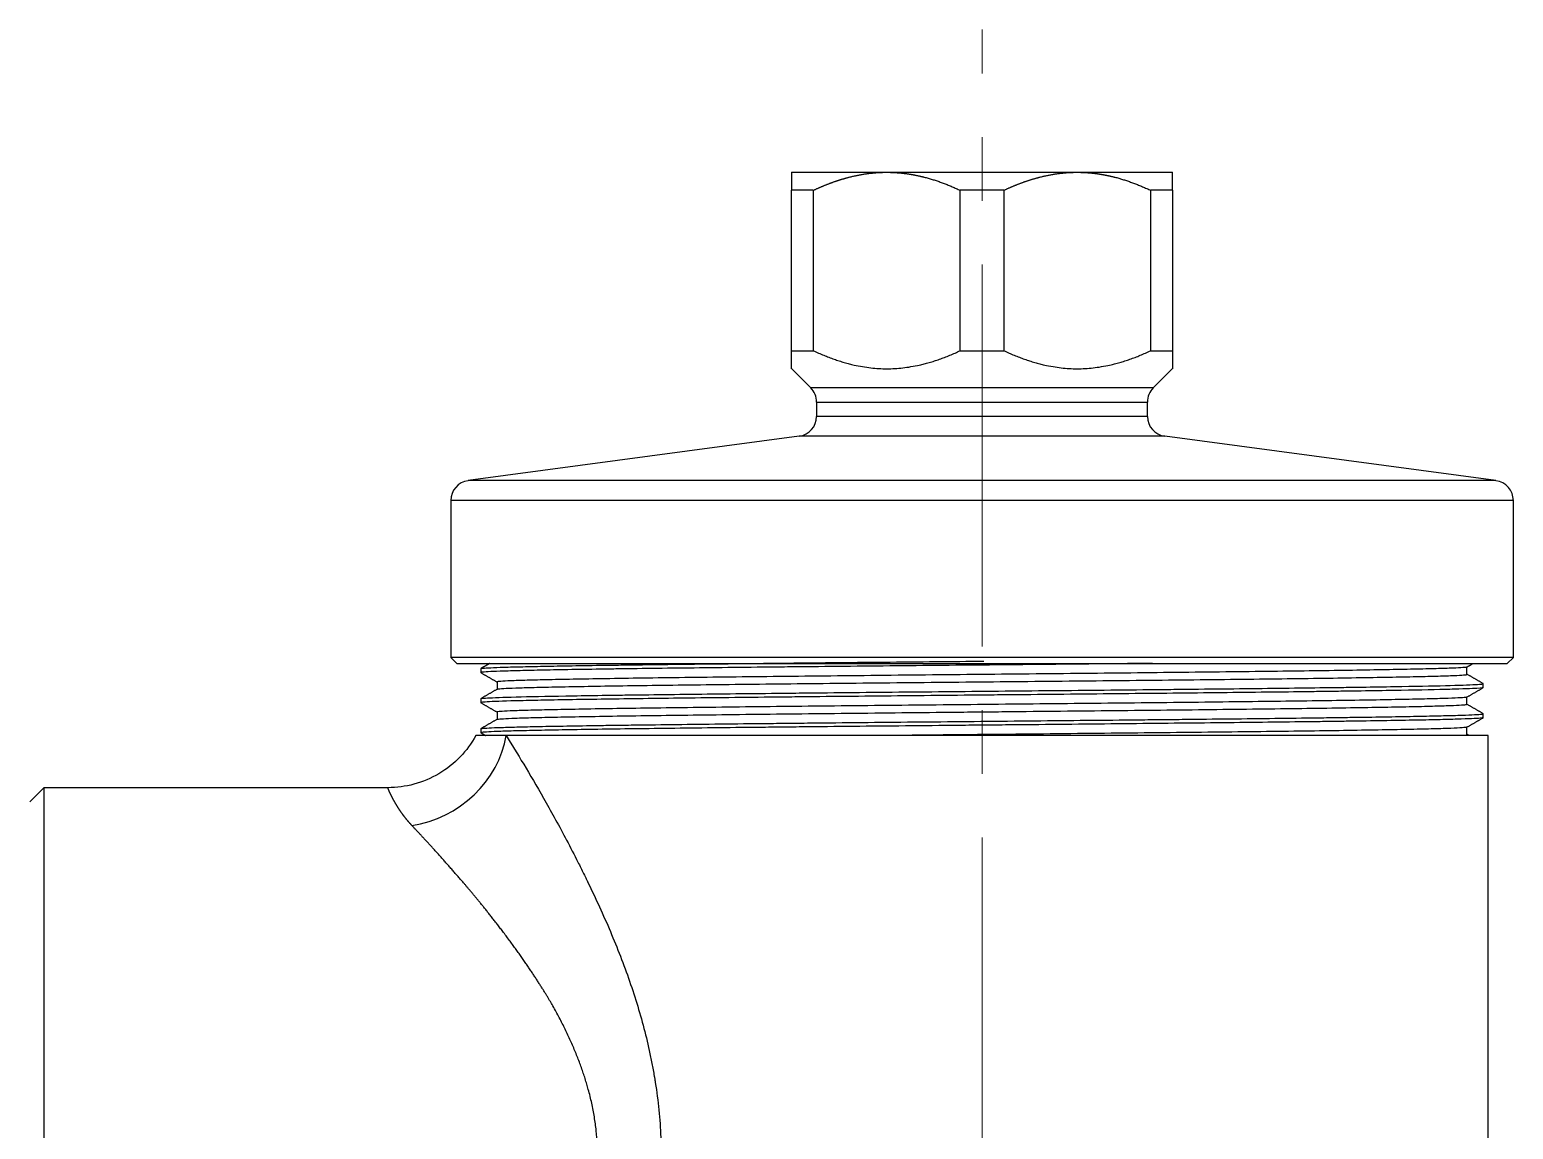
# Model space of a CAD drawing. Header units: millimetres. Extents: x 4257 to 5098, y 860 to 1455.
# Drawn here: x 4532.2 to 4606.2, y 1181.9 to 1236.8 of the extents above; entities that cross this region are included whole.
import ezdxf

# ---------------------------------------------------------------- set-up
doc = ezdxf.new("R2010")
doc.units = ezdxf.units.MM
doc.linetypes.add('CENTER2', pattern=[28.575, 19.05, -3.175, 3.175, -3.175])

msp = doc.modelspace()

# ---------------------------------------------------------------- linework, layer by layer
at = {"color": 1, "linetype": 'CENTER2', "lineweight": 18}
msp.add_line((4579.692, 920.259), (4579.692, 1236.776), dxfattribs=at)
at = {"lineweight": 25}
for p, q in [((4570.192, 1229.661), (4574.942, 1229.661)), ((4574.942, 1229.661), (4584.442, 1229.661)), ((4584.442, 1229.661), (4589.192, 1229.661)), ((4570.192, 1220.761), (4570.192, 1228.761)), ((4571.277, 1228.761), (4570.192, 1228.761)), ((4571.277, 1228.761), (4571.277, 1220.761)), ((4580.777, 1228.761), (4578.607, 1228.761)), ((4578.607, 1220.761), (4578.607, 1228.761)), ((4580.777, 1228.761), (4580.777, 1220.761)), ((4589.192, 1228.761), (4588.107, 1228.761)), ((4588.107, 1220.761), (4588.107, 1228.761)), ((4589.192, 1228.761), (4589.192, 1220.761)), ((4570.192, 1220.761), (4571.277, 1220.761)), ((4578.607, 1220.761), (4580.777, 1220.761)), ((4588.107, 1220.761), (4589.192, 1220.761)), ((4570.17, 1219.882), (4571.149, 1218.904)), ((4588.234, 1218.904), (4589.213, 1219.882)), ((4579.692, 1218.904), (4571.149, 1218.904)), ((4588.234, 1218.904), (4579.692, 1218.904)), ((4571.442, 1218.197), (4571.442, 1217.486)), ((4571.442, 1218.197), (4579.692, 1218.197)), ((4579.692, 1218.197), (4587.942, 1218.197)), ((4587.942, 1217.486), (4587.942, 1218.197)), ((4579.692, 1217.486), (4571.442, 1217.486)), ((4587.942, 1217.486), (4579.692, 1217.486)), ((4570.575, 1216.495), (4554.059, 1214.278)), ((4605.325, 1214.278), (4588.809, 1216.495)), ((4579.692, 1214.278), (4554.059, 1214.278)), ((4605.325, 1214.278), (4579.692, 1214.278)), ((4553.192, 1213.286), (4553.192, 1205.461)), ((4606.192, 1213.286), (4553.192, 1213.286)), ((4606.192, 1205.461), (4606.192, 1213.286)), ((4553.192, 1205.461), (4553.492, 1205.161)), ((4579.692, 1205.461), (4553.192, 1205.461)), ((4606.192, 1205.461), (4579.692, 1205.461)), ((4605.892, 1205.161), (4606.192, 1205.461)), ((4553.492, 1205.161), (4579.692, 1205.161)), ((4554.692, 1204.896), (4554.692, 1204.703)), ((4579.692, 1205.161), (4605.892, 1205.161)), ((4603.879, 1204.613), (4603.879, 1204.981)), ((4555.504, 1204.234), (4555.504, 1203.874)), ((4604.692, 1203.952), (4604.692, 1204.155)), ((4554.692, 1203.405), (4554.692, 1203.202)), ((4603.879, 1203.124), (4603.879, 1203.481)), ((4555.504, 1202.733), (4555.504, 1202.365)), ((4604.692, 1202.454), (4604.692, 1202.645)), ((4554.692, 1201.895), (4554.692, 1201.704)), ((4603.879, 1201.618), (4603.879, 1201.981)), ((4604.942, 1201.561), (4555.957, 1201.561)), ((4604.942, 1174.459), (4604.942, 1201.561)), ((4532.892, 1198.961), (4532.192, 1198.261)), ((4550.055, 1198.961), (4532.892, 1198.961)), ((4532.892, 1198.961), (4532.892, 1162.161))]:
    msp.add_line(p, q, dxfattribs=at)
for centre, start, end in [((4570.442, 1218.197), 0, 45), ((4588.942, 1218.197), 135, 180), ((4570.442, 1217.486), 277.64605, 0), ((4588.942, 1217.486), 180, 262.35395), ((4554.192, 1213.286), 97.64605, 180), ((4605.192, 1213.286), 0, 82.35395)]:
    msp.add_arc(centre, 1, start, end, dxfattribs=at)
msp.add_ellipse((4551.257, 1201.561), major_axis=(-4.022, -2.97), ratio=0.85329, start_param=1.00847, end_param=2.428151, dxfattribs=at)
for points, knots in [([(4570.192, 1229.661), (4570.192, 1229.661), (4570.192, 1229.661), (4570.192, 1229.661), (4570.192, 1229.66), (4570.192, 1229.659), (4570.192, 1229.658), (4570.192, 1229.657), (4570.192, 1229.656), (4570.192, 1229.654), (4570.192, 1229.652), (4570.192, 1229.65), (4570.192, 1229.647), (4570.192, 1229.645), (4570.192, 1229.642), (4570.192, 1229.639), (4570.192, 1229.635), (4570.192, 1229.632), (4570.191, 1229.628), (4570.191, 1229.624), (4570.191, 1229.62), (4570.191, 1229.615), (4570.191, 1229.61), (4570.191, 1229.605), (4570.191, 1229.6), (4570.191, 1229.595), (4570.191, 1229.589), (4570.191, 1229.583), (4570.191, 1229.577), (4570.191, 1229.571), (4570.191, 1229.564), (4570.191, 1229.557), (4570.191, 1229.55), (4570.191, 1229.543), (4570.191, 1229.536), (4570.191, 1229.528), (4570.191, 1229.52), (4570.191, 1229.512), (4570.191, 1229.503), (4570.191, 1229.495), (4570.191, 1229.486), (4570.191, 1229.477), (4570.191, 1229.468), (4570.191, 1229.458), (4570.191, 1229.448), (4570.191, 1229.438), (4570.191, 1229.428), (4570.191, 1229.413), (4570.191, 1229.392), (4570.191, 1229.364), (4570.191, 1229.336), (4570.191, 1229.306), (4570.191, 1229.275), (4570.191, 1229.243), (4570.191, 1229.21), (4570.191, 1229.175), (4570.191, 1229.139), (4570.191, 1229.102), (4570.191, 1229.064), (4570.191, 1229.024), (4570.191, 1228.984), (4570.192, 1228.942), (4570.192, 1228.898), (4570.192, 1228.854), (4570.192, 1228.808), (4570.192, 1228.777), (4570.192, 1228.761)], [0, 0, 0, 0, 0.010775, 0.021544, 0.032307, 0.043065, 0.053819, 0.064569, 0.075316, 0.086062, 0.096807, 0.107551, 0.118295, 0.129041, 0.139789, 0.15054, 0.161294, 0.172053, 0.182816, 0.193586, 0.204362, 0.215146, 0.225938, 0.236738, 0.247549, 0.25837, 0.269202, 0.280045, 0.290902, 0.301772, 0.312656, 0.323556, 0.33447, 0.345402, 0.35635, 0.367316, 0.378301, 0.389304, 0.400328, 0.411373, 0.422439, 0.433526, 0.444637, 0.455771, 0.466929, 0.478112, 0.489321, 0.500556, 0.52748, 0.554459, 0.581503, 0.608618, 0.635812, 0.663095, 0.690473, 0.717954, 0.745546, 0.773255, 0.80109, 0.829056, 0.857162, 0.885413, 0.913816, 0.942377, 0.971103, 1, 1, 1, 1]), ([(4571.277, 1228.761), (4571.294, 1228.769), (4571.329, 1228.786), (4571.381, 1228.81), (4571.433, 1228.833), (4571.485, 1228.857), (4571.537, 1228.88), (4571.588, 1228.902), (4571.64, 1228.925), (4571.692, 1228.947), (4571.744, 1228.969), (4571.795, 1228.99), (4571.847, 1229.011), (4571.898, 1229.032), (4571.95, 1229.052), (4572.001, 1229.072), (4572.052, 1229.092), (4572.104, 1229.112), (4572.155, 1229.131), (4572.206, 1229.15), (4572.257, 1229.168), (4572.308, 1229.186), (4572.359, 1229.204), (4572.41, 1229.221), (4572.461, 1229.239), (4572.513, 1229.255), (4572.564, 1229.272), (4572.615, 1229.288), (4572.666, 1229.304), (4572.716, 1229.319), (4572.767, 1229.335), (4572.818, 1229.349), (4572.869, 1229.364), (4572.92, 1229.378), (4572.971, 1229.392), (4573.022, 1229.405), (4573.085, 1229.422), (4573.159, 1229.44), (4573.245, 1229.461), (4573.331, 1229.48), (4573.417, 1229.499), (4573.502, 1229.516), (4573.587, 1229.533), (4573.672, 1229.549), (4573.757, 1229.563), (4573.842, 1229.577), (4573.927, 1229.589), (4574.011, 1229.601), (4574.096, 1229.611), (4574.18, 1229.621), (4574.265, 1229.629), (4574.349, 1229.637), (4574.434, 1229.643), (4574.518, 1229.649), (4574.603, 1229.653), (4574.687, 1229.657), (4574.772, 1229.659), (4574.857, 1229.661), (4574.913, 1229.661), (4574.942, 1229.661)], [0, 0, 0, 0, 0.014928, 0.029809, 0.044645, 0.059435, 0.074181, 0.088883, 0.103543, 0.118161, 0.132738, 0.147275, 0.161773, 0.176233, 0.190655, 0.205041, 0.219392, 0.233709, 0.247992, 0.262242, 0.276461, 0.29065, 0.304809, 0.31894, 0.333043, 0.347121, 0.361172, 0.3752, 0.389204, 0.403187, 0.417148, 0.43109, 0.445013, 0.458918, 0.472807, 0.486681, 0.50054, 0.523921, 0.547194, 0.570364, 0.59344, 0.616426, 0.639329, 0.662156, 0.684913, 0.707607, 0.730245, 0.752833, 0.775378, 0.797887, 0.820367, 0.842824, 0.865267, 0.887702, 0.910135, 0.932575, 0.955027, 0.9775, 1, 1, 1, 1]), ([(4574.942, 1229.661), (4574.955, 1229.661), (4574.982, 1229.661), (4575.023, 1229.661), (4575.063, 1229.66), (4575.104, 1229.659), (4575.144, 1229.658), (4575.185, 1229.657), (4575.225, 1229.656), (4575.266, 1229.654), (4575.306, 1229.652), (4575.346, 1229.65), (4575.387, 1229.647), (4575.427, 1229.645), (4575.467, 1229.642), (4575.508, 1229.639), (4575.548, 1229.635), (4575.589, 1229.632), (4575.629, 1229.628), (4575.669, 1229.624), (4575.71, 1229.62), (4575.75, 1229.615), (4575.79, 1229.611), (4575.831, 1229.606), (4575.871, 1229.601), (4575.912, 1229.595), (4575.952, 1229.59), (4575.993, 1229.584), (4576.033, 1229.578), (4576.073, 1229.571), (4576.114, 1229.565), (4576.155, 1229.558), (4576.195, 1229.551), (4576.236, 1229.544), (4576.276, 1229.536), (4576.317, 1229.529), (4576.358, 1229.521), (4576.398, 1229.513), (4576.439, 1229.504), (4576.48, 1229.496), (4576.521, 1229.487), (4576.562, 1229.478), (4576.603, 1229.469), (4576.644, 1229.459), (4576.685, 1229.449), (4576.726, 1229.439), (4576.767, 1229.429), (4576.828, 1229.414), (4576.908, 1229.393), (4577.007, 1229.366), (4577.106, 1229.337), (4577.205, 1229.308), (4577.305, 1229.277), (4577.404, 1229.245), (4577.503, 1229.211), (4577.603, 1229.176), (4577.702, 1229.14), (4577.802, 1229.103), (4577.902, 1229.065), (4578.002, 1229.025), (4578.102, 1228.984), (4578.203, 1228.942), (4578.303, 1228.899), (4578.404, 1228.854), (4578.505, 1228.808), (4578.573, 1228.777), (4578.607, 1228.761)], [0, 0, 0, 0, 0.01076, 0.021512, 0.032259, 0.043, 0.053736, 0.064468, 0.075198, 0.085924, 0.09665, 0.107374, 0.118099, 0.128824, 0.139551, 0.15028, 0.161012, 0.171748, 0.182488, 0.193234, 0.203986, 0.214745, 0.225511, 0.236286, 0.24707, 0.257863, 0.268668, 0.279483, 0.290311, 0.301152, 0.312006, 0.322875, 0.333758, 0.344658, 0.355573, 0.366506, 0.377457, 0.388427, 0.399416, 0.410424, 0.421454, 0.432505, 0.443578, 0.454674, 0.465793, 0.476937, 0.488105, 0.499299, 0.526265, 0.55329, 0.580381, 0.607546, 0.634795, 0.662134, 0.689573, 0.717117, 0.744776, 0.772556, 0.800464, 0.828509, 0.856696, 0.885032, 0.913524, 0.942179, 0.971002, 1, 1, 1, 1]), ([(4580.777, 1228.761), (4580.794, 1228.769), (4580.829, 1228.786), (4580.881, 1228.81), (4580.933, 1228.833), (4580.985, 1228.857), (4581.037, 1228.88), (4581.088, 1228.902), (4581.14, 1228.925), (4581.192, 1228.947), (4581.244, 1228.969), (4581.295, 1228.99), (4581.347, 1229.011), (4581.398, 1229.032), (4581.45, 1229.052), (4581.501, 1229.072), (4581.552, 1229.092), (4581.604, 1229.112), (4581.655, 1229.131), (4581.706, 1229.15), (4581.757, 1229.168), (4581.809, 1229.186), (4581.86, 1229.204), (4581.911, 1229.221), (4581.962, 1229.239), (4582.013, 1229.255), (4582.064, 1229.272), (4582.115, 1229.288), (4582.166, 1229.304), (4582.217, 1229.319), (4582.268, 1229.335), (4582.319, 1229.349), (4582.37, 1229.364), (4582.421, 1229.378), (4582.472, 1229.392), (4582.523, 1229.405), (4582.586, 1229.422), (4582.66, 1229.44), (4582.746, 1229.461), (4582.832, 1229.48), (4582.917, 1229.499), (4583.003, 1229.516), (4583.088, 1229.533), (4583.173, 1229.549), (4583.258, 1229.563), (4583.342, 1229.577), (4583.427, 1229.589), (4583.511, 1229.601), (4583.596, 1229.611), (4583.68, 1229.621), (4583.765, 1229.629), (4583.849, 1229.637), (4583.934, 1229.643), (4584.018, 1229.649), (4584.103, 1229.653), (4584.187, 1229.657), (4584.272, 1229.659), (4584.357, 1229.661), (4584.413, 1229.661), (4584.442, 1229.661)], [0, 0, 0, 0, 0.014928, 0.029809, 0.044645, 0.059435, 0.074181, 0.088883, 0.103543, 0.118161, 0.132738, 0.147275, 0.161773, 0.176233, 0.190655, 0.205041, 0.219392, 0.233709, 0.247992, 0.262242, 0.276461, 0.29065, 0.304809, 0.31894, 0.333043, 0.347121, 0.361172, 0.3752, 0.389204, 0.403187, 0.417148, 0.43109, 0.445013, 0.458918, 0.472807, 0.486681, 0.50054, 0.523921, 0.547194, 0.570364, 0.59344, 0.616426, 0.639329, 0.662156, 0.684913, 0.707607, 0.730245, 0.752833, 0.775378, 0.797887, 0.820367, 0.842824, 0.865267, 0.887702, 0.910135, 0.932575, 0.955027, 0.9775, 1, 1, 1, 1]), ([(4584.442, 1229.661), (4584.455, 1229.661), (4584.482, 1229.661), (4584.523, 1229.661), (4584.563, 1229.66), (4584.604, 1229.659), (4584.644, 1229.658), (4584.685, 1229.657), (4584.725, 1229.656), (4584.765, 1229.654), (4584.806, 1229.652), (4584.846, 1229.65), (4584.887, 1229.647), (4584.927, 1229.645), (4584.967, 1229.642), (4585.008, 1229.639), (4585.048, 1229.635), (4585.089, 1229.632), (4585.129, 1229.628), (4585.169, 1229.624), (4585.21, 1229.62), (4585.25, 1229.615), (4585.29, 1229.611), (4585.331, 1229.606), (4585.371, 1229.601), (4585.412, 1229.595), (4585.452, 1229.59), (4585.493, 1229.584), (4585.533, 1229.578), (4585.574, 1229.571), (4585.614, 1229.565), (4585.655, 1229.558), (4585.696, 1229.551), (4585.736, 1229.544), (4585.777, 1229.536), (4585.818, 1229.529), (4585.858, 1229.521), (4585.899, 1229.513), (4585.94, 1229.504), (4585.981, 1229.496), (4586.022, 1229.487), (4586.063, 1229.478), (4586.104, 1229.469), (4586.145, 1229.459), (4586.186, 1229.449), (4586.227, 1229.439), (4586.268, 1229.429), (4586.329, 1229.414), (4586.408, 1229.393), (4586.508, 1229.366), (4586.607, 1229.337), (4586.706, 1229.308), (4586.805, 1229.277), (4586.904, 1229.245), (4587.004, 1229.211), (4587.103, 1229.176), (4587.203, 1229.14), (4587.302, 1229.103), (4587.402, 1229.065), (4587.502, 1229.025), (4587.602, 1228.984), (4587.703, 1228.942), (4587.803, 1228.899), (4587.904, 1228.854), (4588.005, 1228.808), (4588.073, 1228.777), (4588.107, 1228.761)], [0, 0, 0, 0, 0.01076, 0.021512, 0.032259, 0.043, 0.053736, 0.064468, 0.075198, 0.085924, 0.09665, 0.107374, 0.118099, 0.128824, 0.139551, 0.15028, 0.161012, 0.171748, 0.182488, 0.193234, 0.203986, 0.214745, 0.225511, 0.236286, 0.24707, 0.257863, 0.268668, 0.279483, 0.290311, 0.301152, 0.312006, 0.322875, 0.333758, 0.344658, 0.355573, 0.366506, 0.377457, 0.388427, 0.399416, 0.410424, 0.421454, 0.432505, 0.443578, 0.454674, 0.465793, 0.476937, 0.488105, 0.499299, 0.526265, 0.55329, 0.580381, 0.607546, 0.634795, 0.662134, 0.689573, 0.717117, 0.744776, 0.772556, 0.800464, 0.828509, 0.856696, 0.885032, 0.913524, 0.942179, 0.971002, 1, 1, 1, 1]), ([(4589.192, 1228.761), (4589.192, 1228.769), (4589.192, 1228.785), (4589.192, 1228.809), (4589.192, 1228.833), (4589.192, 1228.856), (4589.192, 1228.879), (4589.192, 1228.902), (4589.192, 1228.924), (4589.192, 1228.946), (4589.192, 1228.968), (4589.192, 1228.989), (4589.192, 1229.01), (4589.192, 1229.031), (4589.192, 1229.052), (4589.192, 1229.072), (4589.192, 1229.091), (4589.192, 1229.111), (4589.192, 1229.13), (4589.192, 1229.149), (4589.192, 1229.167), (4589.192, 1229.185), (4589.192, 1229.203), (4589.192, 1229.22), (4589.192, 1229.237), (4589.192, 1229.254), (4589.192, 1229.271), (4589.192, 1229.287), (4589.192, 1229.303), (4589.192, 1229.318), (4589.192, 1229.333), (4589.192, 1229.348), (4589.192, 1229.363), (4589.193, 1229.377), (4589.193, 1229.391), (4589.193, 1229.404), (4589.193, 1229.42), (4589.193, 1229.439), (4589.193, 1229.46), (4589.192, 1229.479), (4589.192, 1229.498), (4589.192, 1229.516), (4589.192, 1229.532), (4589.192, 1229.548), (4589.192, 1229.563), (4589.192, 1229.576), (4589.192, 1229.589), (4589.192, 1229.6), (4589.192, 1229.611), (4589.192, 1229.621), (4589.192, 1229.629), (4589.192, 1229.637), (4589.192, 1229.643), (4589.192, 1229.649), (4589.192, 1229.653), (4589.192, 1229.657), (4589.192, 1229.659), (4589.192, 1229.661), (4589.192, 1229.661), (4589.192, 1229.661)], [0, 0, 0, 0, 0.01488, 0.029714, 0.044503, 0.059248, 0.07395, 0.08861, 0.103228, 0.117805, 0.132342, 0.146841, 0.161301, 0.175724, 0.190111, 0.204463, 0.21878, 0.233064, 0.247315, 0.261535, 0.275724, 0.289884, 0.304015, 0.318119, 0.332196, 0.346248, 0.360276, 0.37428, 0.388261, 0.402222, 0.416163, 0.430084, 0.443988, 0.457875, 0.471746, 0.485602, 0.499446, 0.522902, 0.546248, 0.569489, 0.592633, 0.615684, 0.63865, 0.661536, 0.684351, 0.7071, 0.72979, 0.752428, 0.77502, 0.797575, 0.820098, 0.842596, 0.865077, 0.887549, 0.910017, 0.932489, 0.954972, 0.977473, 1, 1, 1, 1]), ([(4588.809, 1216.495), (4588.808, 1216.495), (4588.794, 1216.495), (4588.735, 1216.495), (4588.692, 1216.495), (4588.575, 1216.495), (4588.503, 1216.495), (4588.329, 1216.495), (4588.229, 1216.495), (4588, 1216.495), (4587.745, 1216.495), (4587.284, 1216.495), (4586.75, 1216.495), (4586.149, 1216.495), (4585.485, 1216.495), (4584.765, 1216.495), (4583.996, 1216.495), (4583.456, 1216.495), (4582.905, 1216.495), (4582.624, 1216.495), (4582.053, 1216.495), (4581.763, 1216.495), (4581.178, 1216.495), (4580.882, 1216.495), (4580.288, 1216.495), (4579.99, 1216.495), (4579.393, 1216.495), (4579.095, 1216.495), (4578.501, 1216.495), (4578.206, 1216.495), (4577.62, 1216.495), (4577.331, 1216.495), (4576.76, 1216.495), (4576.478, 1216.495), (4575.927, 1216.495), (4575.387, 1216.495), (4574.618, 1216.495), (4573.899, 1216.495), (4573.235, 1216.495), (4572.633, 1216.495), (4572.099, 1216.495), (4571.638, 1216.495), (4571.383, 1216.495), (4571.154, 1216.495), (4571.054, 1216.495), (4570.881, 1216.495), (4570.808, 1216.495), (4570.692, 1216.495), (4570.648, 1216.495), (4570.589, 1216.495), (4570.575, 1216.495), (4570.575, 1216.495)], [0, 0, 0, 0, 0.031221, 0.031221, 0.062473, 0.062473, 0.093725, 0.093725, 0.124977, 0.124977, 0.156229, 0.18748, 0.218732, 0.249984, 0.281236, 0.312488, 0.34374, 0.374992, 0.374992, 0.406244, 0.406244, 0.437496, 0.437496, 0.468748, 0.468748, 0.5, 0.5, 0.531252, 0.531252, 0.562504, 0.562504, 0.593756, 0.593756, 0.625008, 0.625008, 0.65626, 0.687512, 0.718764, 0.750016, 0.781268, 0.81252, 0.843771, 0.875023, 0.875023, 0.906275, 0.906275, 0.937527, 0.937527, 0.968779, 0.968779, 1, 1, 1, 1]), ([(4588.201, 1205.161), (4587.893, 1205.158), (4587.583, 1205.155), (4586.424, 1205.143), (4585.563, 1205.134), (4582.95, 1205.109), (4581.17, 1205.092), (4577.615, 1205.058), (4574.952, 1205.033), (4571.955, 1205.003), (4570.706, 1204.99), (4569.883, 1204.982), (4569.475, 1204.977), (4567.464, 1204.956), (4565.171, 1204.931), (4563.137, 1204.905), (4562.169, 1204.893), (4561.855, 1204.888), (4561.243, 1204.88), (4559.758, 1204.859), (4558.499, 1204.837), (4557.237, 1204.812), (4556.859, 1204.803), (4556.191, 1204.786), (4555.322, 1204.761), (4554.785, 1204.731), (4554.698, 1204.71), (4554.691, 1204.705), (4554.691, 1204.704), (4554.691, 1204.703)], [0, 0, 0, 0, 0.020467, 0.020467, 0.076085, 0.076085, 0.187319, 0.187319, 0.298554, 0.354171, 0.38198, 0.38198, 0.409789, 0.409789, 0.521023, 0.576641, 0.576641, 0.604449, 0.604449, 0.632258, 0.743493, 0.743493, 0.79911, 0.79911, 0.854727, 0.965962, 0.993771, 0.993771, 1, 1, 1, 1]), ([(4554.694, 1204.904), (4554.704, 1204.91), (4554.739, 1204.916), (4554.966, 1204.939), (4555.321, 1204.956), (4556.123, 1204.982), (4556.436, 1204.99), (4557.15, 1205.007), (4558.352, 1205.033), (4560.185, 1205.062), (4561.715, 1205.084), (4562.344, 1205.092), (4563.312, 1205.105), (4565.74, 1205.134), (4568.069, 1205.16), (4570.512, 1205.185), (4571.346, 1205.194), (4573.042, 1205.211), (4574.766, 1205.228), (4576.527, 1205.245), (4578.198, 1205.261), (4578.987, 1205.268), (4579.776, 1205.276)], [0, 0, 0, 0, 0.049808, 0.049808, 0.186645, 0.186645, 0.255063, 0.255063, 0.323481, 0.460317, 0.494527, 0.494527, 0.528736, 0.597154, 0.73399, 0.73399, 0.802408, 0.802408, 0.870826, 0.939245, 0.939245, 1, 1, 1, 1]), ([(4603.875, 1204.978), (4603.872, 1204.976), (4603.865, 1204.974), (4603.815, 1204.963), (4603.722, 1204.954), (4603.432, 1204.936), (4603.235, 1204.927), (4602.738, 1204.909), (4602.439, 1204.899), (4601.744, 1204.881), (4601.347, 1204.872), (4600.461, 1204.854), (4599.972, 1204.845), (4598.907, 1204.827), (4598.332, 1204.818), (4597.102, 1204.8), (4596.448, 1204.79), (4595.07, 1204.772), (4594.346, 1204.763), (4592.837, 1204.745), (4592.052, 1204.736), (4590.432, 1204.718), (4589.597, 1204.709), (4587.887, 1204.691), (4587.012, 1204.681), (4585.235, 1204.663), (4584.332, 1204.654), (4582.51, 1204.636), (4581.591, 1204.627), (4579.749, 1204.609), (4578.825, 1204.6), (4576.986, 1204.582), (4576.071, 1204.573), (4574.259, 1204.554), (4573.363, 1204.545), (4571.603, 1204.527), (4570.739, 1204.518), (4569.053, 1204.5), (4568.231, 1204.491), (4566.641, 1204.473), (4565.873, 1204.464), (4564.4, 1204.445), (4563.696, 1204.436), (4562.359, 1204.418), (4561.727, 1204.409), (4560.544, 1204.391), (4559.993, 1204.382), (4558.98, 1204.364), (4558.517, 1204.355), (4557.686, 1204.336), (4557.317, 1204.327), (4556.679, 1204.309), (4556.41, 1204.3), (4555.973, 1204.282), (4555.806, 1204.273), (4555.577, 1204.255), (4555.515, 1204.246), (4555.505, 1204.236), (4555.504, 1204.235), (4555.504, 1204.234)], [0, 0, 0, 0, 0.008347, 0.008347, 0.044955, 0.044955, 0.081564, 0.081564, 0.118172, 0.118172, 0.154781, 0.154781, 0.19139, 0.19139, 0.227998, 0.227998, 0.264607, 0.264607, 0.301215, 0.301215, 0.337824, 0.337824, 0.374433, 0.374433, 0.411041, 0.411041, 0.44765, 0.44765, 0.484258, 0.484258, 0.520867, 0.520867, 0.557475, 0.557475, 0.594084, 0.594084, 0.630693, 0.630693, 0.667301, 0.667301, 0.70391, 0.70391, 0.740518, 0.740518, 0.777127, 0.777127, 0.813736, 0.813736, 0.850344, 0.850344, 0.886953, 0.886953, 0.923561, 0.923561, 0.96017, 0.96017, 0.996778, 0.996778, 1, 1, 1, 1]), ([(4554.694, 1203.404), (4554.696, 1203.405), (4554.699, 1203.406), (4554.716, 1203.411), (4554.794, 1203.424), (4554.977, 1203.437), (4555.483, 1203.462), (4556.005, 1203.479), (4557.403, 1203.513), (4558.716, 1203.539), (4560.65, 1203.568), (4561.56, 1203.581), (4562.183, 1203.59), (4562.503, 1203.594), (4564.144, 1203.615), (4566.306, 1203.641), (4568.682, 1203.666), (4569.898, 1203.679), (4570.309, 1203.683), (4571.139, 1203.692), (4573.234, 1203.713), (4575.421, 1203.734), (4578.074, 1203.759), (4578.963, 1203.768), (4580.74, 1203.785), (4583.405, 1203.81), (4586.458, 1203.84), (4588.544, 1203.861), (4589.37, 1203.87), (4589.778, 1203.874), (4590.988, 1203.887), (4593.347, 1203.912), (4595.489, 1203.938), (4597.111, 1203.959), (4597.427, 1203.963), (4598.042, 1203.972), (4598.938, 1203.984), (4600.842, 1204.014), (4602.125, 1204.04), (4603.481, 1204.073), (4604.231, 1204.099), (4604.62, 1204.129), (4604.68, 1204.141), (4604.691, 1204.147), (4604.693, 1204.149), (4604.693, 1204.15)], [0, 0, 0, 0, 0.00464, 0.00464, 0.021701, 0.055821, 0.055821, 0.124062, 0.124062, 0.192302, 0.226423, 0.243483, 0.243483, 0.260543, 0.260543, 0.328784, 0.362904, 0.362904, 0.379965, 0.379965, 0.397025, 0.465265, 0.465265, 0.499386, 0.499386, 0.533506, 0.601747, 0.618807, 0.618807, 0.635867, 0.635867, 0.669988, 0.738228, 0.738228, 0.755289, 0.755289, 0.772349, 0.806469, 0.87471, 0.87471, 0.942951, 0.977071, 0.994131, 0.994131, 1, 1, 1, 1]), ([(4555.507, 1203.878), (4555.512, 1203.881), (4555.521, 1203.883), (4555.583, 1203.895), (4555.682, 1203.904), (4555.986, 1203.922), (4556.19, 1203.931), (4556.698, 1203.949), (4557.003, 1203.958), (4557.711, 1203.976), (4558.113, 1203.985), (4559.011, 1204.003), (4559.505, 1204.012), (4560.58, 1204.03), (4561.16, 1204.039), (4562.399, 1204.057), (4563.057, 1204.066), (4564.443, 1204.084), (4565.171, 1204.093), (4566.687, 1204.11), (4567.475, 1204.119), (4569.1, 1204.137), (4569.938, 1204.146), (4571.652, 1204.164), (4572.528, 1204.173), (4574.308, 1204.191), (4575.212, 1204.2), (4577.035, 1204.218), (4577.955, 1204.227), (4579.797, 1204.245), (4580.72, 1204.253), (4582.557, 1204.271), (4583.471, 1204.28), (4585.28, 1204.298), (4586.174, 1204.307), (4587.93, 1204.325), (4588.792, 1204.334), (4590.472, 1204.352), (4591.291, 1204.361), (4592.874, 1204.379), (4593.638, 1204.388), (4595.103, 1204.405), (4595.804, 1204.414), (4597.132, 1204.432), (4597.759, 1204.441), (4598.932, 1204.459), (4599.478, 1204.468), (4600.482, 1204.486), (4600.94, 1204.495), (4601.76, 1204.513), (4602.123, 1204.522), (4602.75, 1204.54), (4603.014, 1204.549), (4603.439, 1204.567), (4603.601, 1204.576), (4603.819, 1204.594), (4603.875, 1204.603), (4603.879, 1204.613), (4603.879, 1204.613), (4603.879, 1204.613)], [0, 0, 0, 0, 0.010973, 0.010973, 0.047549, 0.047549, 0.084126, 0.084126, 0.120702, 0.120702, 0.157279, 0.157279, 0.193855, 0.193855, 0.230432, 0.230432, 0.267008, 0.267008, 0.303584, 0.303584, 0.340161, 0.340161, 0.376737, 0.376737, 0.413314, 0.413314, 0.44989, 0.44989, 0.486467, 0.486467, 0.523043, 0.523043, 0.55962, 0.55962, 0.596196, 0.596196, 0.632772, 0.632772, 0.669349, 0.669349, 0.705925, 0.705925, 0.742502, 0.742502, 0.779078, 0.779078, 0.815655, 0.815655, 0.852231, 0.852231, 0.888808, 0.888808, 0.925384, 0.925384, 0.96196, 0.96196, 0.998537, 0.998537, 1, 1, 1, 1]), ([(4604.69, 1203.949), (4604.665, 1203.934), (4604.486, 1203.919), (4603.977, 1203.895), (4603.634, 1203.883), (4603.19, 1203.87), (4602.872, 1203.861), (4602.701, 1203.857), (4601.795, 1203.836), (4600.445, 1203.81), (4598.753, 1203.785), (4597.855, 1203.772), (4597.546, 1203.768), (4596.913, 1203.759), (4595.287, 1203.738), (4592.735, 1203.709), (4590.34, 1203.683), (4588.705, 1203.666), (4587.869, 1203.658), (4585.319, 1203.632), (4583.124, 1203.611), (4580.905, 1203.59), (4580.016, 1203.581), (4579.572, 1203.577), (4578.239, 1203.564), (4575.576, 1203.539), (4572.968, 1203.513), (4570.874, 1203.492), (4570.46, 1203.488), (4569.639, 1203.479), (4568.423, 1203.467), (4565.693, 1203.437), (4563.577, 1203.411), (4561.661, 1203.386), (4561.056, 1203.377), (4559.919, 1203.361), (4558.854, 1203.344), (4557.946, 1203.327), (4557.121, 1203.31), (4556.751, 1203.301), (4555.776, 1203.276), (4555.067, 1203.25), (4554.729, 1203.22), (4554.691, 1203.208), (4554.69, 1203.203), (4554.69, 1203.203), (4554.69, 1203.203)], [0, 0, 0, 0, 0.061152, 0.061152, 0.095277, 0.11234, 0.11234, 0.129402, 0.129402, 0.197652, 0.231777, 0.231777, 0.24884, 0.24884, 0.265902, 0.334152, 0.368277, 0.368277, 0.402402, 0.402402, 0.470652, 0.487715, 0.487715, 0.504778, 0.504778, 0.538903, 0.607153, 0.607153, 0.624215, 0.624215, 0.641278, 0.675403, 0.743653, 0.743653, 0.777778, 0.777778, 0.811903, 0.846028, 0.846028, 0.880153, 0.880153, 0.948403, 0.982528, 0.99959, 0.99959, 1, 1, 1, 1]), ([(4603.876, 1203.48), (4603.872, 1203.477), (4603.862, 1203.475), (4603.802, 1203.463), (4603.703, 1203.454), (4603.401, 1203.436), (4603.198, 1203.426), (4602.69, 1203.408), (4602.386, 1203.399), (4601.679, 1203.381), (4601.277, 1203.372), (4600.381, 1203.354), (4599.886, 1203.344), (4598.812, 1203.326), (4598.232, 1203.317), (4596.993, 1203.299), (4596.335, 1203.29), (4594.949, 1203.271), (4594.221, 1203.262), (4592.705, 1203.244), (4591.917, 1203.235), (4590.291, 1203.217), (4589.453, 1203.208), (4587.738, 1203.189), (4586.862, 1203.18), (4585.081, 1203.162), (4584.177, 1203.153), (4582.353, 1203.135), (4581.433, 1203.126), (4579.59, 1203.107), (4578.667, 1203.098), (4576.829, 1203.08), (4575.914, 1203.071), (4574.104, 1203.053), (4573.21, 1203.043), (4571.453, 1203.025), (4570.591, 1203.016), (4568.91, 1202.998), (4568.091, 1202.989), (4566.507, 1202.971), (4565.742, 1202.961), (4564.277, 1202.943), (4563.576, 1202.934), (4562.248, 1202.916), (4561.62, 1202.907), (4560.447, 1202.888), (4559.9, 1202.879), (4558.897, 1202.861), (4558.439, 1202.852), (4557.619, 1202.834), (4557.256, 1202.825), (4556.63, 1202.806), (4556.366, 1202.797), (4555.941, 1202.779), (4555.78, 1202.77), (4555.564, 1202.752), (4555.507, 1202.743), (4555.504, 1202.733), (4555.504, 1202.733), (4555.504, 1202.733)], [0, 0, 0, 0, 0.010978, 0.010978, 0.04757, 0.04757, 0.084163, 0.084163, 0.120755, 0.120755, 0.157348, 0.157348, 0.19394, 0.19394, 0.230533, 0.230533, 0.267125, 0.267125, 0.303718, 0.303718, 0.34031, 0.34031, 0.376903, 0.376903, 0.413495, 0.413495, 0.450088, 0.450088, 0.48668, 0.48668, 0.523273, 0.523273, 0.559865, 0.559865, 0.596458, 0.596458, 0.63305, 0.63305, 0.669643, 0.669643, 0.706235, 0.706235, 0.742828, 0.742828, 0.77942, 0.77942, 0.816013, 0.816013, 0.852605, 0.852605, 0.889198, 0.889198, 0.92579, 0.92579, 0.962383, 0.962383, 0.998975, 0.998975, 1, 1, 1, 1]), ([(4554.694, 1201.904), (4554.695, 1201.904), (4554.695, 1201.905), (4554.706, 1201.909), (4554.815, 1201.93), (4555.219, 1201.952), (4555.977, 1201.977), (4556.275, 1201.986), (4556.959, 1202.002), (4558.118, 1202.028), (4559.905, 1202.058), (4561.406, 1202.079), (4562.024, 1202.087), (4562.341, 1202.092), (4563.317, 1202.104), (4565.368, 1202.13), (4567.673, 1202.155), (4569.693, 1202.176), (4570.102, 1202.181), (4570.929, 1202.189), (4572.182, 1202.202), (4575.185, 1202.232), (4577.85, 1202.257), (4581.405, 1202.291), (4583.183, 1202.308), (4585.79, 1202.334), (4587.079, 1202.346), (4588.335, 1202.359), (4589.163, 1202.367), (4589.573, 1202.372), (4591.597, 1202.393), (4593.909, 1202.418), (4595.969, 1202.444), (4596.95, 1202.457), (4597.269, 1202.461), (4597.889, 1202.469), (4599.399, 1202.491), (4601.199, 1202.52), (4602.37, 1202.546), (4603.063, 1202.563), (4603.365, 1202.571), (4604.136, 1202.597), (4604.551, 1202.618), (4604.672, 1202.639), (4604.69, 1202.645), (4604.693, 1202.648), (4604.693, 1202.65)], [0, 0, 0, 0, 0.001502, 0.001502, 0.018567, 0.086826, 0.086826, 0.120956, 0.120956, 0.155085, 0.223345, 0.24041, 0.24041, 0.257474, 0.257474, 0.291604, 0.359863, 0.359863, 0.376928, 0.376928, 0.393993, 0.428123, 0.496382, 0.496382, 0.564642, 0.564642, 0.598771, 0.615836, 0.615836, 0.632901, 0.632901, 0.70116, 0.73529, 0.73529, 0.752355, 0.752355, 0.76942, 0.837679, 0.871809, 0.871809, 0.905939, 0.905939, 0.974198, 0.991263, 0.991263, 1, 1, 1, 1]), ([(4555.508, 1202.369), (4555.512, 1202.372), (4555.52, 1202.374), (4555.574, 1202.386), (4555.67, 1202.395), (4555.967, 1202.413), (4556.167, 1202.422), (4556.669, 1202.441), (4556.97, 1202.45), (4557.672, 1202.468), (4558.071, 1202.477), (4558.962, 1202.496), (4559.453, 1202.505), (4560.523, 1202.523), (4561.1, 1202.532), (4562.334, 1202.551), (4562.99, 1202.56), (4564.372, 1202.579), (4565.098, 1202.588), (4566.61, 1202.606), (4567.396, 1202.615), (4569.019, 1202.634), (4569.855, 1202.643), (4571.567, 1202.662), (4572.442, 1202.671), (4574.221, 1202.689), (4575.124, 1202.699), (4576.947, 1202.717), (4577.866, 1202.726), (4579.017, 1202.738), (4579.248, 1202.74), (4579.709, 1202.745), (4579.939, 1202.747), (4580.63, 1202.754), (4581.091, 1202.759), (4582.469, 1202.773), (4583.384, 1202.782), (4585.193, 1202.8), (4586.088, 1202.81), (4587.846, 1202.828), (4588.709, 1202.837), (4590.392, 1202.856), (4591.212, 1202.865), (4592.799, 1202.883), (4593.565, 1202.893), (4595.034, 1202.911), (4595.737, 1202.92), (4597.069, 1202.939), (4597.699, 1202.948), (4598.878, 1202.966), (4599.426, 1202.976), (4600.436, 1202.994), (4600.896, 1203.003), (4601.723, 1203.022), (4602.089, 1203.031), (4602.723, 1203.049), (4602.99, 1203.058), (4603.422, 1203.077), (4603.586, 1203.086), (4603.811, 1203.104), (4603.871, 1203.113), (4603.879, 1203.123), (4603.879, 1203.124), (4603.879, 1203.125)], [0, 0, 0, 0, 0.009368, 0.009368, 0.04596, 0.04596, 0.082553, 0.082553, 0.119145, 0.119145, 0.155738, 0.155738, 0.19233, 0.19233, 0.228923, 0.228923, 0.265515, 0.265515, 0.302108, 0.302108, 0.3387, 0.3387, 0.375293, 0.375293, 0.411885, 0.411885, 0.448478, 0.448478, 0.48507, 0.48507, 0.494218, 0.494218, 0.503367, 0.503367, 0.521663, 0.521663, 0.558255, 0.558255, 0.594848, 0.594848, 0.63144, 0.63144, 0.668033, 0.668033, 0.704625, 0.704625, 0.741218, 0.741218, 0.77781, 0.77781, 0.814403, 0.814403, 0.850995, 0.850995, 0.887588, 0.887588, 0.92418, 0.92418, 0.960773, 0.960773, 0.997365, 0.997365, 1, 1, 1, 1]), ([(4604.689, 1202.449), (4604.676, 1202.442), (4604.511, 1202.417), (4603.861, 1202.389), (4603.099, 1202.367), (4602.772, 1202.359), (4602.597, 1202.355), (4602.04, 1202.342), (4600.796, 1202.317), (4599.187, 1202.291), (4597.672, 1202.27), (4597.36, 1202.266), (4596.72, 1202.257), (4595.735, 1202.244), (4593.273, 1202.215), (4590.92, 1202.189), (4587.637, 1202.155), (4585.063, 1202.13), (4581.973, 1202.1), (4580.64, 1202.087), (4579.751, 1202.079), (4579.307, 1202.075), (4577.086, 1202.053), (4574.43, 1202.028), (4571.878, 1202.002), (4570.627, 1201.99), (4570.214, 1201.986), (4569.397, 1201.977), (4567.38, 1201.956), (4564.74, 1201.926), (4562.743, 1201.901), (4561.479, 1201.884), (4560.88, 1201.875), (4559.196, 1201.85), (4557.975, 1201.828), (4557.018, 1201.807), (4556.658, 1201.799), (4556.488, 1201.795), (4556.014, 1201.782), (4555.199, 1201.756), (4554.794, 1201.731), (4554.698, 1201.71), (4554.69, 1201.707), (4554.69, 1201.703)], [0, 0, 0, 0, 0.02991, 0.098197, 0.115269, 0.115269, 0.132341, 0.132341, 0.166485, 0.234772, 0.234772, 0.251844, 0.251844, 0.268916, 0.303059, 0.371347, 0.371347, 0.439634, 0.473778, 0.490849, 0.490849, 0.507921, 0.507921, 0.576209, 0.610352, 0.610352, 0.627424, 0.627424, 0.644496, 0.712783, 0.746927, 0.746927, 0.781071, 0.781071, 0.849358, 0.86643, 0.86643, 0.883502, 0.883502, 0.917645, 0.985933, 0.985933, 1, 1, 1, 1]), ([(4603.875, 1201.979), (4603.87, 1201.976), (4603.858, 1201.973), (4603.787, 1201.961), (4603.681, 1201.951), (4603.366, 1201.933), (4603.157, 1201.924), (4602.637, 1201.906), (4602.326, 1201.897), (4601.607, 1201.879), (4601.199, 1201.87), (4600.291, 1201.852), (4599.791, 1201.843), (4598.706, 1201.824), (4598.121, 1201.815), (4596.873, 1201.797), (4596.21, 1201.788), (4594.815, 1201.77), (4594.083, 1201.761), (4592.559, 1201.743), (4591.768, 1201.734), (4590.135, 1201.716), (4589.295, 1201.706), (4587.575, 1201.688), (4586.696, 1201.679), (4584.912, 1201.661), (4584.006, 1201.652), (4582.181, 1201.634), (4581.26, 1201.625), (4580.223, 1201.615), (4580.108, 1201.614), (4579.877, 1201.611), (4579.762, 1201.61), (4579.417, 1201.607), (4578.727, 1201.6), (4578.038, 1201.593), (4576.662, 1201.579), (4575.75, 1201.57), (4574.849, 1201.561)], [0, 0, 0, 0, 0.022674, 0.022674, 0.087829, 0.087829, 0.152984, 0.152984, 0.218139, 0.218139, 0.283294, 0.283294, 0.348449, 0.348449, 0.413604, 0.413604, 0.478759, 0.478759, 0.543915, 0.543915, 0.60907, 0.60907, 0.674225, 0.674225, 0.73938, 0.73938, 0.804535, 0.804535, 0.86969, 0.86969, 0.877834, 0.877834, 0.885979, 0.885979, 0.902267, 0.934845, 0.934845, 1, 1, 1, 1]), ([(4554.442, 1201.561), (4554.225, 1201.169), (4553.703, 1200.455), (4552.637, 1199.606), (4551.38, 1199.078), (4550.503, 1198.963), (4550.055, 1198.961)], [0, 0, 0, 0, 0.245473, 0.5, 0.754527, 1, 1, 1, 1]), ([(4555.957, 1201.561), (4555.489, 1201.561), (4555.108, 1201.561), (4554.586, 1201.561), (4554.442, 1201.561), (4554.442, 1201.561)], [0, 0, 0, 0, 0.500156, 0.500156, 1, 1, 1, 1]), ([(4555.957, 1201.561), (4556.224, 1201.129), (4556.517, 1200.652), (4557.144, 1199.609), (4557.478, 1199.043), (4558.173, 1197.822), (4558.534, 1197.168), (4559.09, 1196.119), (4559.277, 1195.758), (4559.56, 1195.2), (4559.702, 1194.917), (4559.868, 1194.58), (4559.952, 1194.409), (4559.993, 1194.324), (4560.014, 1194.281), (4560.025, 1194.259), (4560.03, 1194.248), (4560.032, 1194.243), (4560.034, 1194.241), (4560.034, 1194.239), (4560.035, 1194.238), (4560.232, 1193.832), (4560.424, 1193.425), (4560.797, 1192.609), (4560.979, 1192.199), (4561.328, 1191.377), (4561.495, 1190.965), (4561.816, 1190.138), (4561.968, 1189.723), (4562.256, 1188.891), (4562.528, 1188.056), (4562.88, 1186.795), (4563.076, 1185.949), (4563.208, 1185.313), (4563.27, 1184.994), (4563.335, 1184.622), (4563.367, 1184.435), (4563.382, 1184.342), (4563.389, 1184.295), (4563.393, 1184.272), (4563.395, 1184.26), (4563.396, 1184.254), (4563.396, 1184.252), (4563.396, 1184.25), (4563.396, 1184.249), (4563.468, 1183.794), (4563.586, 1182.884), (4563.682, 1181.517), (4563.697, 1180.149), (4563.632, 1178.779), (4563.486, 1177.406), (4563.261, 1176.032), (4563.06, 1175.115), (4562.891, 1174.427), (4562.802, 1174.083), (4562.691, 1173.681), (4562.633, 1173.48), (4562.604, 1173.379), (4562.589, 1173.329), (4562.582, 1173.304), (4562.578, 1173.291), (4562.576, 1173.285), (4562.575, 1173.282), (4562.575, 1173.28), (4562.574, 1173.28), (4562.574, 1173.279), (4562.326, 1172.443), (4562.05, 1171.624), (4561.45, 1170.02), (4561.126, 1169.235), (4560.613, 1168.082), (4560.437, 1167.703), (4560.079, 1166.951), (4559.896, 1166.58), (4559.526, 1165.846), (4559.338, 1165.483), (4558.96, 1164.766), (4558.77, 1164.411), (4558.579, 1164.061)], [0, 0, 0, 0, 0.0625, 0.0625, 0.125, 0.125, 0.1875, 0.1875, 0.21875, 0.21875, 0.234375, 0.242188, 0.246094, 0.248047, 0.249023, 0.249512, 0.249756, 0.249878, 0.249939, 0.249939, 0.25, 0.25, 0.28125, 0.28125, 0.3125, 0.3125, 0.34375, 0.34375, 0.375, 0.375, 0.40625, 0.4375, 0.46875, 0.46875, 0.484375, 0.492188, 0.496094, 0.498047, 0.499023, 0.499512, 0.499756, 0.499878, 0.499939, 0.499939, 0.5, 0.5, 0.53125, 0.5625, 0.59375, 0.625, 0.65625, 0.6875, 0.71875, 0.71875, 0.734375, 0.742187, 0.746094, 0.748047, 0.749023, 0.749512, 0.749756, 0.749878, 0.749939, 0.749969, 0.749969, 0.75, 0.75, 0.8125, 0.8125, 0.875, 0.875, 0.90625, 0.90625, 0.9375, 0.9375, 0.96875, 0.96875, 1, 1, 1, 1]), ([(4551.257, 1197.074), (4551.251, 1197.08), (4551.239, 1197.093), (4551.221, 1197.113), (4551.203, 1197.132), (4551.186, 1197.152), (4551.168, 1197.171), (4551.15, 1197.191), (4551.133, 1197.211), (4551.116, 1197.23), (4551.099, 1197.25), (4551.082, 1197.27), (4551.065, 1197.289), (4551.049, 1197.309), (4551.032, 1197.329), (4551.016, 1197.348), (4551, 1197.368), (4550.983, 1197.388), (4550.967, 1197.408), (4550.952, 1197.427), (4550.936, 1197.447), (4550.92, 1197.467), (4550.905, 1197.486), (4550.89, 1197.506), (4550.875, 1197.526), (4550.86, 1197.546), (4550.845, 1197.565), (4550.83, 1197.585), (4550.816, 1197.604), (4550.801, 1197.624), (4550.787, 1197.644), (4550.773, 1197.663), (4550.759, 1197.683), (4550.745, 1197.702), (4550.731, 1197.722), (4550.718, 1197.741), (4550.704, 1197.76), (4550.691, 1197.78), (4550.678, 1197.799), (4550.665, 1197.818), (4550.652, 1197.837), (4550.639, 1197.856), (4550.626, 1197.876), (4550.614, 1197.895), (4550.601, 1197.913), (4550.589, 1197.932), (4550.577, 1197.951), (4550.565, 1197.97), (4550.553, 1197.989), (4550.542, 1198.007), (4550.53, 1198.026), (4550.519, 1198.044), (4550.508, 1198.062), (4550.496, 1198.081), (4550.485, 1198.099), (4550.475, 1198.117), (4550.464, 1198.135), (4550.453, 1198.153), (4550.443, 1198.17), (4550.433, 1198.188), (4550.423, 1198.205), (4550.413, 1198.223), (4550.403, 1198.24), (4550.393, 1198.257), (4550.383, 1198.274), (4550.374, 1198.291), (4550.365, 1198.308), (4550.355, 1198.325), (4550.346, 1198.341), (4550.337, 1198.358), (4550.329, 1198.374), (4550.32, 1198.39), (4550.312, 1198.406), (4550.303, 1198.422), (4550.295, 1198.438), (4550.287, 1198.453), (4550.279, 1198.468), (4550.271, 1198.484), (4550.264, 1198.499), (4550.256, 1198.513), (4550.249, 1198.528), (4550.241, 1198.543), (4550.234, 1198.557), (4550.227, 1198.571), (4550.221, 1198.585), (4550.214, 1198.599), (4550.207, 1198.612), (4550.201, 1198.626), (4550.195, 1198.639), (4550.188, 1198.652), (4550.182, 1198.664), (4550.177, 1198.677), (4550.171, 1198.689), (4550.165, 1198.701), (4550.16, 1198.713), (4550.155, 1198.725), (4550.149, 1198.736), (4550.144, 1198.747), (4550.139, 1198.758), (4550.135, 1198.769), (4550.13, 1198.779), (4550.126, 1198.79), (4550.121, 1198.799), (4550.117, 1198.809), (4550.113, 1198.819), (4550.109, 1198.828), (4550.105, 1198.837), (4550.102, 1198.845), (4550.098, 1198.854), (4550.095, 1198.862), (4550.092, 1198.869), (4550.088, 1198.877), (4550.085, 1198.884), (4550.083, 1198.891), (4550.08, 1198.898), (4550.077, 1198.904), (4550.075, 1198.91), (4550.073, 1198.916), (4550.071, 1198.921), (4550.069, 1198.926), (4550.067, 1198.931), (4550.065, 1198.935), (4550.063, 1198.939), (4550.062, 1198.943), (4550.061, 1198.946), (4550.06, 1198.949), (4550.059, 1198.952), (4550.058, 1198.955), (4550.057, 1198.957), (4550.056, 1198.958), (4550.056, 1198.96), (4550.055, 1198.96), (4550.055, 1198.961), (4550.055, 1198.961), (4550.055, 1198.961), (4550.055, 1198.961)], [0, 0, 0, 0, 0.005587, 0.011199, 0.016839, 0.022505, 0.028197, 0.033916, 0.039662, 0.045435, 0.051236, 0.057063, 0.062919, 0.068801, 0.074712, 0.08065, 0.086616, 0.09261, 0.098632, 0.104683, 0.110762, 0.116869, 0.123005, 0.12917, 0.135364, 0.141586, 0.147838, 0.154118, 0.160428, 0.166767, 0.173136, 0.179534, 0.185962, 0.192419, 0.198906, 0.205424, 0.211971, 0.218548, 0.225155, 0.231793, 0.238461, 0.245159, 0.251888, 0.258647, 0.265438, 0.272258, 0.27911, 0.285993, 0.292906, 0.299851, 0.306826, 0.313833, 0.320871, 0.327941, 0.335042, 0.342174, 0.349338, 0.356534, 0.363761, 0.37102, 0.378311, 0.385633, 0.392988, 0.400375, 0.407793, 0.415244, 0.422727, 0.430242, 0.43779, 0.44537, 0.452982, 0.460627, 0.468304, 0.476014, 0.483757, 0.491532, 0.49934, 0.507181, 0.515055, 0.522961, 0.530901, 0.538873, 0.546879, 0.554918, 0.562989, 0.571094, 0.579233, 0.587404, 0.595609, 0.603848, 0.612119, 0.620424, 0.628763, 0.637135, 0.645541, 0.653981, 0.662454, 0.670961, 0.679501, 0.688076, 0.696684, 0.705326, 0.714002, 0.722712, 0.731457, 0.740235, 0.749047, 0.757893, 0.766773, 0.775688, 0.784637, 0.79362, 0.802637, 0.811689, 0.820775, 0.829895, 0.83905, 0.848239, 0.857463, 0.866721, 0.876014, 0.885341, 0.894703, 0.9041, 0.913531, 0.922997, 0.932498, 0.942033, 0.951603, 0.961208, 0.970848, 0.980523, 0.990233, 0.999977, 1, 1, 1, 1]), ([(4554.374, 1167.558), (4554.387, 1167.573), (4554.411, 1167.603), (4554.448, 1167.647), (4554.485, 1167.692), (4554.522, 1167.737), (4554.56, 1167.782), (4554.597, 1167.828), (4554.634, 1167.873), (4554.671, 1167.919), (4554.708, 1167.965), (4554.745, 1168.011), (4554.782, 1168.057), (4554.82, 1168.103), (4554.857, 1168.149), (4554.894, 1168.196), (4554.932, 1168.242), (4554.969, 1168.289), (4555.006, 1168.336), (4555.044, 1168.383), (4555.081, 1168.43), (4555.118, 1168.478), (4555.156, 1168.525), (4555.193, 1168.573), (4555.231, 1168.621), (4555.268, 1168.669), (4555.306, 1168.717), (4555.343, 1168.765), (4555.381, 1168.813), (4555.419, 1168.862), (4555.456, 1168.91), (4555.494, 1168.959), (4555.531, 1169.008), (4555.569, 1169.057), (4555.607, 1169.106), (4555.645, 1169.156), (4555.682, 1169.205), (4555.72, 1169.255), (4555.758, 1169.304), (4555.796, 1169.354), (4555.834, 1169.404), (4555.871, 1169.454), (4555.909, 1169.504), (4555.947, 1169.555), (4555.985, 1169.605), (4556.023, 1169.656), (4556.061, 1169.706), (4556.099, 1169.757), (4556.137, 1169.808), (4556.175, 1169.859), (4556.213, 1169.911), (4556.251, 1169.962), (4556.29, 1170.014), (4556.328, 1170.065), (4556.366, 1170.117), (4556.404, 1170.169), (4556.442, 1170.221), (4556.481, 1170.273), (4556.519, 1170.325), (4556.557, 1170.377), (4556.595, 1170.43), (4556.634, 1170.482), (4556.672, 1170.535), (4556.71, 1170.588), (4556.749, 1170.641), (4556.787, 1170.694), (4556.826, 1170.747), (4556.875, 1170.816), (4556.936, 1170.901), (4557.008, 1171.002), (4557.079, 1171.103), (4557.15, 1171.205), (4557.22, 1171.308), (4557.289, 1171.412), (4557.358, 1171.515), (4557.427, 1171.62), (4557.495, 1171.725), (4557.563, 1171.83), (4557.63, 1171.936), (4557.697, 1172.043), (4557.763, 1172.15), (4557.828, 1172.257), (4557.894, 1172.366), (4557.958, 1172.474), (4558.022, 1172.583), (4558.086, 1172.693), (4558.149, 1172.803), (4558.212, 1172.914), (4558.274, 1173.025), (4558.336, 1173.137), (4558.397, 1173.249), (4558.458, 1173.362), (4558.518, 1173.475), (4558.578, 1173.589), (4558.637, 1173.703), (4558.696, 1173.818), (4558.754, 1173.933), (4558.812, 1174.049), (4558.869, 1174.165), (4558.926, 1174.282), (4558.982, 1174.399), (4559.038, 1174.516), (4559.099, 1174.649), (4559.167, 1174.795), (4559.239, 1174.956), (4559.309, 1175.117), (4559.377, 1175.277), (4559.444, 1175.438), (4559.508, 1175.597), (4559.57, 1175.757), (4559.63, 1175.916), (4559.689, 1176.075), (4559.745, 1176.233), (4559.799, 1176.391), (4559.851, 1176.548), (4559.902, 1176.705), (4559.95, 1176.862), (4559.996, 1177.018), (4560.041, 1177.174), (4560.083, 1177.329), (4560.124, 1177.483), (4560.162, 1177.637), (4560.198, 1177.79), (4560.233, 1177.943), (4560.265, 1178.095), (4560.296, 1178.247), (4560.324, 1178.398), (4560.351, 1178.548), (4560.375, 1178.698), (4560.398, 1178.847), (4560.418, 1178.995), (4560.459, 1179.316), (4560.503, 1179.814), (4560.526, 1180.49), (4560.509, 1181.171), (4560.454, 1181.854), (4560.361, 1182.54), (4560.23, 1183.226), (4560.095, 1183.77), (4559.978, 1184.177), (4559.895, 1184.449), (4559.806, 1184.722), (4559.71, 1184.999), (4559.608, 1185.277), (4559.5, 1185.557), (4559.385, 1185.839), (4559.265, 1186.123), (4559.138, 1186.408), (4559.005, 1186.695), (4558.865, 1186.984), (4558.72, 1187.273), (4558.568, 1187.564), (4558.41, 1187.855), (4558.279, 1188.088), (4558.178, 1188.264), (4558.106, 1188.385), (4558.03, 1188.513), (4557.949, 1188.647), (4557.863, 1188.787), (4557.772, 1188.932), (4557.676, 1189.084), (4557.576, 1189.241), (4557.47, 1189.404), (4557.36, 1189.572), (4557.245, 1189.745), (4557.125, 1189.924), (4557, 1190.107), (4556.871, 1190.296), (4556.736, 1190.489), (4556.597, 1190.687), (4556.453, 1190.889), (4556.304, 1191.095), (4556.15, 1191.306), (4555.991, 1191.52), (4555.835, 1191.728), (4555.683, 1191.927), (4555.539, 1192.114), (4555.4, 1192.295), (4555.264, 1192.469), (4555.131, 1192.637), (4555.003, 1192.799), (4554.878, 1192.955), (4554.757, 1193.105), (4554.639, 1193.249), (4554.526, 1193.388), (4554.416, 1193.521), (4554.31, 1193.648), (4554.207, 1193.771), (4554.109, 1193.888), (4554.014, 1194), (4553.923, 1194.106), (4553.835, 1194.208), (4553.752, 1194.306), (4553.672, 1194.398), (4553.596, 1194.486), (4553.523, 1194.569), (4553.454, 1194.648), (4553.385, 1194.728), (4553.314, 1194.809), (4553.24, 1194.894), (4553.167, 1194.977), (4553.095, 1195.059), (4553.023, 1195.14), (4552.953, 1195.22), (4552.883, 1195.299), (4552.814, 1195.376), (4552.745, 1195.453), (4552.678, 1195.528), (4552.611, 1195.603), (4552.546, 1195.676), (4552.481, 1195.748), (4552.417, 1195.819), (4552.353, 1195.889), (4552.291, 1195.958), (4552.229, 1196.025), (4552.168, 1196.092), (4552.108, 1196.158), (4552.049, 1196.223), (4551.99, 1196.286), (4551.933, 1196.349), (4551.876, 1196.41), (4551.82, 1196.471), (4551.765, 1196.531), (4551.71, 1196.589), (4551.657, 1196.647), (4551.604, 1196.704), (4551.552, 1196.759), (4551.501, 1196.814), (4551.451, 1196.868), (4551.401, 1196.921), (4551.352, 1196.973), (4551.304, 1197.024), (4551.273, 1197.057), (4551.257, 1197.074)], [0, 0, 0, 0, 0.00189, 0.003781, 0.005672, 0.007563, 0.009454, 0.011346, 0.013238, 0.01513, 0.017023, 0.018916, 0.020809, 0.022703, 0.024597, 0.026491, 0.028385, 0.03028, 0.032175, 0.03407, 0.035966, 0.037862, 0.039758, 0.041655, 0.043552, 0.045449, 0.047346, 0.049244, 0.051142, 0.053041, 0.054939, 0.056838, 0.058738, 0.060637, 0.062537, 0.064437, 0.066338, 0.068239, 0.07014, 0.072041, 0.073943, 0.075845, 0.077748, 0.07965, 0.081553, 0.083456, 0.08536, 0.087264, 0.089168, 0.091073, 0.092977, 0.094882, 0.096788, 0.098694, 0.1006, 0.102506, 0.104413, 0.10632, 0.108227, 0.110134, 0.112042, 0.11395, 0.115859, 0.117768, 0.119677, 0.121586, 0.123496, 0.125406, 0.128995, 0.132582, 0.136166, 0.139748, 0.143328, 0.146905, 0.15048, 0.154053, 0.157624, 0.161193, 0.164761, 0.168326, 0.171889, 0.17545, 0.17901, 0.182568, 0.186124, 0.189679, 0.193232, 0.196784, 0.200334, 0.203883, 0.207431, 0.210977, 0.214522, 0.218065, 0.221608, 0.22515, 0.22869, 0.23223, 0.235768, 0.239306, 0.242843, 0.246379, 0.249915, 0.254722, 0.259489, 0.264219, 0.26891, 0.273562, 0.278178, 0.282756, 0.287297, 0.291801, 0.29627, 0.300702, 0.305099, 0.309462, 0.313789, 0.318083, 0.322343, 0.32657, 0.330764, 0.334926, 0.339056, 0.343155, 0.347223, 0.351261, 0.355269, 0.359248, 0.363199, 0.367121, 0.371016, 0.374884, 0.392355, 0.409863, 0.427466, 0.445218, 0.463175, 0.481389, 0.499909, 0.507288, 0.514792, 0.522424, 0.530187, 0.538081, 0.54611, 0.554275, 0.562578, 0.57102, 0.579603, 0.588329, 0.597199, 0.606214, 0.615376, 0.624686, 0.6284, 0.632338, 0.636502, 0.640891, 0.645505, 0.650344, 0.655409, 0.660699, 0.666215, 0.671956, 0.677923, 0.684115, 0.690534, 0.697178, 0.704047, 0.711143, 0.718464, 0.726011, 0.733784, 0.741782, 0.750007, 0.757412, 0.764637, 0.771682, 0.778547, 0.785233, 0.791739, 0.798065, 0.804211, 0.810177, 0.815963, 0.82157, 0.826997, 0.832244, 0.837311, 0.842199, 0.846907, 0.851435, 0.855783, 0.859952, 0.863941, 0.86775, 0.87138, 0.87483, 0.87882, 0.882786, 0.886727, 0.890643, 0.894534, 0.898401, 0.902243, 0.906061, 0.909855, 0.913624, 0.917368, 0.921088, 0.924784, 0.928455, 0.932102, 0.935725, 0.939323, 0.942898, 0.946448, 0.949974, 0.953476, 0.956954, 0.960408, 0.963838, 0.967244, 0.970626, 0.973985, 0.977319, 0.98063, 0.983917, 0.987181, 0.990421, 0.993637, 0.99683, 1, 1, 1, 1])]:
    msp.add_open_spline(points, degree=3, knots=knots, dxfattribs=at)
for points, degree in [([(4570.192, 1219.861), (4570.192, 1219.861), (4570.192, 1220.761)], 2), ([(4571.277, 1220.761), (4573.191, 1219.862), (4576.69, 1219.861), (4578.607, 1220.761)], 2), ([(4580.777, 1220.761), (4582.691, 1219.862), (4586.19, 1219.861), (4588.107, 1220.761)], 2), ([(4589.192, 1220.761), (4589.192, 1219.861), (4589.192, 1219.861)], 2), ([(4555.14, 1205.161), (4554.914, 1205.031), (4554.688, 1204.901)], 2), ([(4603.87, 1204.976), (4604.03, 1205.069), (4604.19, 1205.161)], 2), ([(4554.688, 1204.702), (4555.096, 1204.467), (4555.504, 1204.231)], 2), ([(4604.694, 1204.151), (4604.287, 1204.386), (4603.879, 1204.622)], 2), ([(4555.512, 1203.876), (4555.1, 1203.638), (4554.688, 1203.401)], 2), ([(4603.871, 1203.477), (4604.283, 1203.715), (4604.695, 1203.952)], 2), ([(4554.689, 1203.202), (4555.101, 1202.964), (4555.513, 1202.726)], 2), ([(4604.695, 1202.651), (4604.283, 1202.889), (4603.871, 1203.126)], 2), ([(4555.512, 1202.376), (4555.101, 1202.139), (4554.689, 1201.901)], 2), ([(4603.87, 1201.976), (4604.282, 1202.214), (4604.694, 1202.452)], 2), ([(4554.688, 1201.702), (4554.958, 1201.547)], 1), ([(4603.972, 1201.568), (4603.879, 1201.622)], 1)]:
    msp.add_open_spline(points, degree=degree, dxfattribs=at)

doc.saveas('drawing.dxf')
